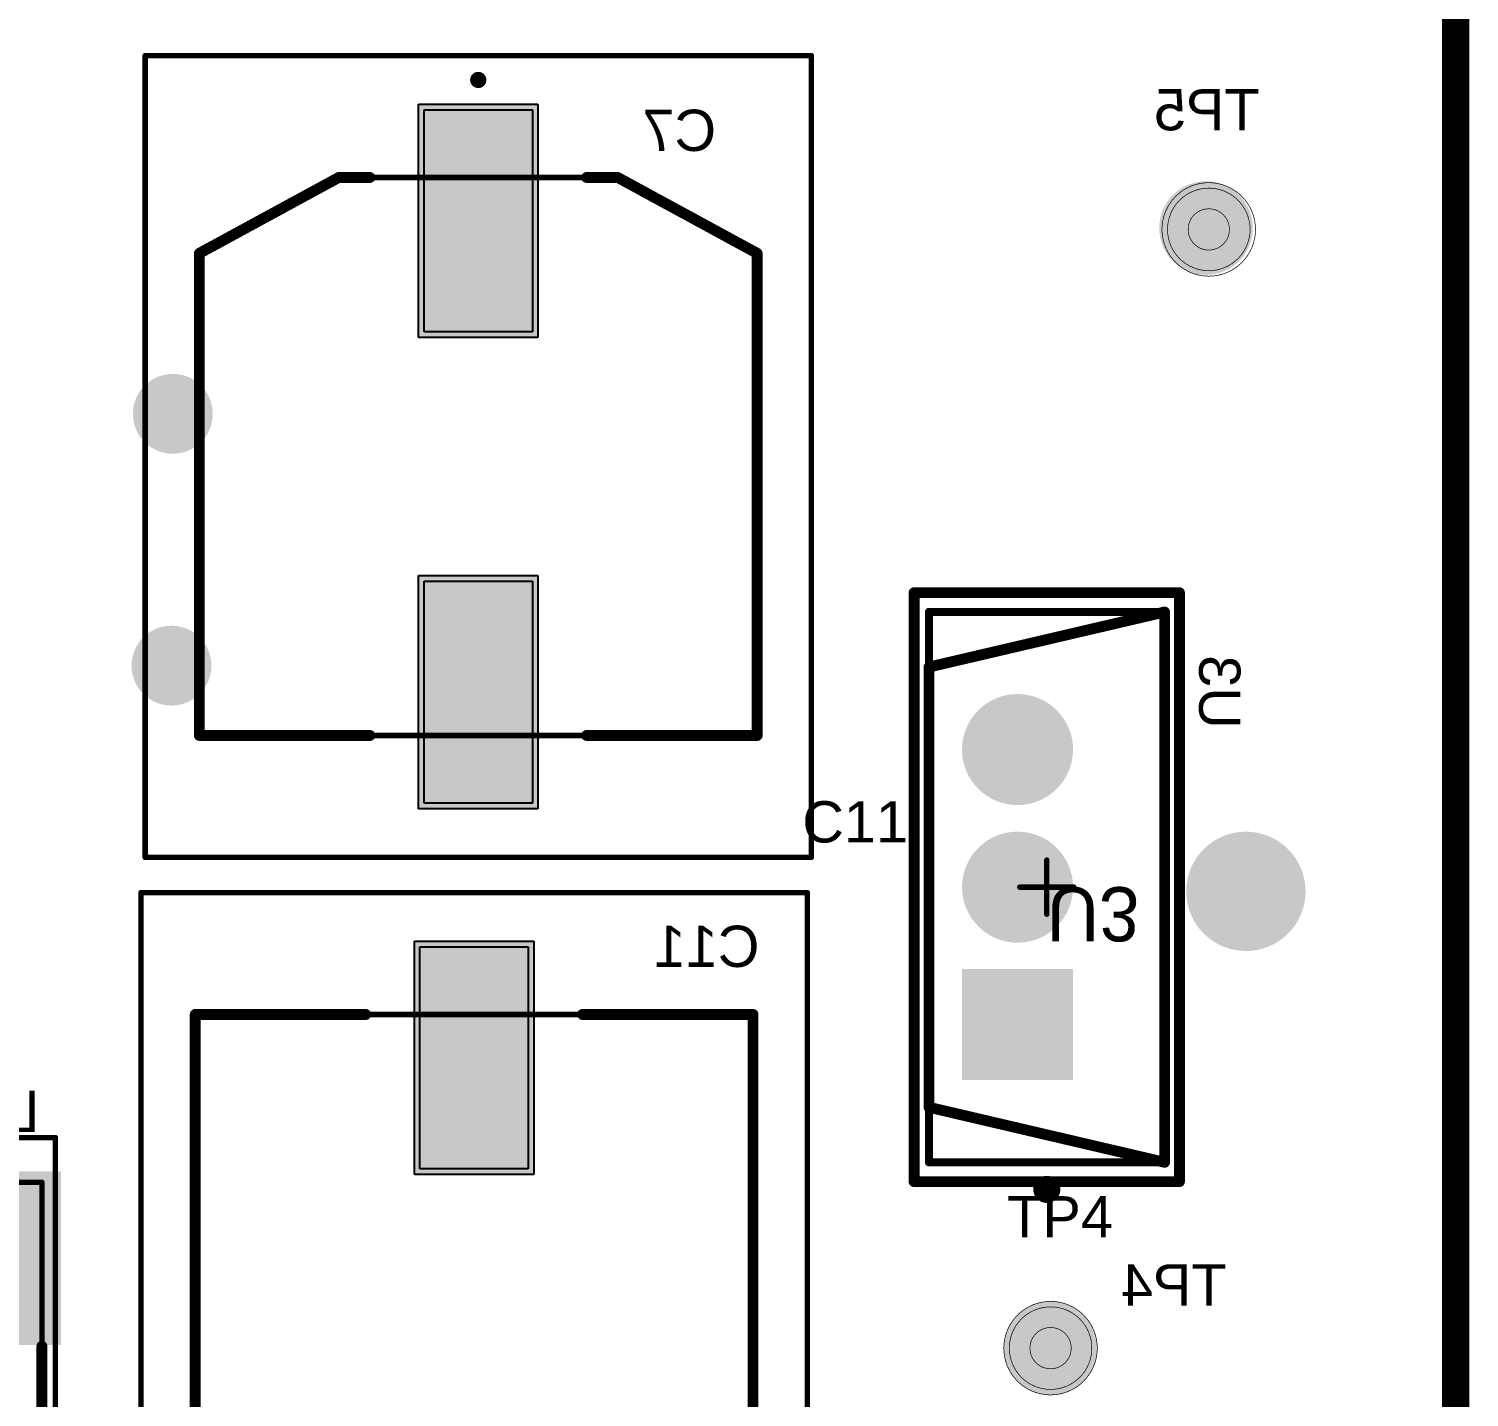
# Model space of a CAD drawing. Header units: millimetres. Extents: x 54 to 247, y 53 to 195.
# Drawn here: x 220 to 246.59, y 109.31 to 134.56 of the extents above; entities that cross this region are included whole.
import ezdxf

# ---------------------------------------------------------------- set-up
doc = ezdxf.new("R2010")
doc.units = ezdxf.units.MM
for name, color, linetype in [('BottomOverlay', 54, 'Continuous'), ('BottomPaste', 16, 'Continuous'), ('BottomSolder', 6, 'Continuous'), ('Mechanical1', 6, 'Continuous'), ('Mechanical10', 56, 'Continuous'), ('Mechanical11', 56, 'Continuous'), ('Mechanical12', 56, 'Continuous'), ('Mechanical13', 56, 'Continuous'), ('Mechanical14', 56, 'Continuous'), ('Mechanical15', 56, 'Continuous'), ('Mechanical4', 56, 'Continuous'), ('Mechanical5', 56, 'Continuous'), ('Mechanical6', 56, 'Continuous'), ('Mechanical7', 56, 'Continuous'), ('Mechanical9', 56, 'Continuous'), ('MultiLayer', 9, 'Continuous'), ('PadHoleLayer', 156, 'Continuous'), ('TopSolder', 216, 'Continuous'), ('ViaHoleLayer', 16, 'Continuous')]:
    doc.layers.add(name, color=color, linetype=linetype)
doc.styles.add('Arial', font='arial.ttf', dxfattribs={"height": 0.2})

# ---------------------------------------------------------------- blocks, each defined once
blk = doc.blocks.new('WE_PD2_L_B_227')
at = {"layer": 'BottomPaste'}
for points in [[(-1, 3.75), (-1, -3.75), (-4, -3.75), (-4, 3.75)], [(4, 3.75), (4, -3.75), (1, -3.75), (1, 3.75)]]:
    blk.add_hatch(color=16, dxfattribs=at).paths.add_polyline_path(points)
at = {"layer": 'BottomSolder'}
for points in [[(-0.898, 3.852), (-0.898, -3.852), (-4.102, -3.852), (-4.102, 3.852)], [(4.102, 3.852), (4.102, -3.852), (0.898, -3.852), (0.898, 3.852)]]:
    blk.add_hatch(color=6, dxfattribs=at).paths.add_polyline_path(points)
at = {"layer": 'BottomOverlay', "const_width": 0.2}
for points in [[(-0.875, 3.5), (0.875, 3.5)], [(-0.875, -3.5), (0.875, -3.5)]]:
    blk.add_lwpolyline(points, dxfattribs=at)
at = {"layer": 'BottomOverlay', "const_width": 0.1}
for points in [[(-0.925, 3.5, 1), (-0.825, 3.5, 1)], [(0.825, 3.5, 1), (0.925, 3.5, 1)], [(-0.925, -3.5, 1), (-0.825, -3.5, 1)], [(0.825, -3.5, 1), (0.925, -3.5, 1)]]:
    blk.add_lwpolyline(points, format="xyb", close=True, dxfattribs=at)
at = {"layer": 'Mechanical13', "const_width": 0.1}
for points in [[(-3.9, 3.5), (-3.9, -3.5)], [(-3.9, 3.5), (3.9, 3.5)], [(3.9, 3.5), (3.9, -3.5)], [(-3.9, -3.5), (3.9, -3.5)]]:
    blk.add_lwpolyline(points, dxfattribs=at)
at = {"layer": 'Mechanical13', "const_width": 0.05}
for points in [[(-3.925, 3.5, 1), (-3.875, 3.5, 1)], [(-3.925, 3.5, 1), (-3.875, 3.5, 1)], [(3.875, 3.5, 1), (3.925, 3.5, 1)], [(3.875, 3.5, 1), (3.925, 3.5, 1)], [(-3.925, -3.5, 1), (-3.875, -3.5, 1)], [(-3.925, -3.5, 1), (-3.875, -3.5, 1)], [(3.875, -3.5, 1), (3.925, -3.5, 1)], [(3.875, -3.5, 1), (3.925, -3.5, 1)]]:
    blk.add_lwpolyline(points, format="xyb", close=True, dxfattribs=at)
at = {"layer": 'Mechanical15', "const_width": 0.1}
for points in [[(-4.725, 3.75), (-4.725, -3.75)], [(-4.725, 3.75), (4.725, 3.75)], [(4.725, 3.75), (4.725, -3.75)], [(0, 0.5), (0, -0.5)], [(-0.5, 0), (0.5, 0)], [(-4.725, -3.75), (4.725, -3.75)]]:
    blk.add_lwpolyline(points, dxfattribs=at)
at = {"layer": 'Mechanical15', "const_width": 0.05}
for points in [[(-4.75, 3.75, 1), (-4.7, 3.75, 1)], [(-4.75, 3.75, 1), (-4.7, 3.75, 1)], [(4.7, 3.75, 1), (4.75, 3.75, 1)], [(4.7, 3.75, 1), (4.75, 3.75, 1)], [(-0.025, 0.5, 1), (0.025, 0.5, 1)], [(-0.525, 0, 1), (-0.475, 0, 1)], [(0.475, 0, 1), (0.525, 0, 1)], [(-0.025, -0.5, 1), (0.025, -0.5, 1)], [(-4.75, -3.75, 1), (-4.7, -3.75, 1)], [(-4.75, -3.75, 1), (-4.7, -3.75, 1)], [(4.7, -3.75, 1), (4.75, -3.75, 1)], [(4.7, -3.75, 1), (4.75, -3.75, 1)]]:
    blk.add_lwpolyline(points, format="xyb", close=True, dxfattribs=at)
blk = doc.blocks.new('EEEFK1V331P_B_235')
at = {"layer": 'BottomPaste'}
for points in [[(1, 6.4), (1, 2.3), (-1, 2.3), (-1, 6.4)], [(1, -2.3), (1, -6.4), (-1, -6.4), (-1, -2.3)]]:
    blk.add_hatch(color=16, dxfattribs=at).paths.add_polyline_path(points)
at = {"layer": 'BottomSolder'}
for points in [[(1.102, 6.502), (1.102, 2.198), (-1.102, 2.198), (-1.102, 6.502)], [(1.102, -2.198), (1.102, -6.502), (-1.102, -6.502), (-1.102, -2.198)]]:
    blk.add_hatch(color=6, dxfattribs=at).paths.add_polyline_path(points)
at = {"layer": 'BottomOverlay', "const_width": 0.2}
for points in [[(0, 6.9, -1), (0, 7)], [(0, 6.9, -1), (0, 7)], [(0, 7, -1), (0, 6.9)]]:
    blk.add_lwpolyline(points, format="xyb", dxfattribs=at)
at = {"layer": 'BottomOverlay', "const_width": 0.1}
for points in [[(-0.05, 7, 1), (0.05, 7, 1)], [(-0.05, 7, 1), (0.05, 7, 1)], [(-0.05, 7, 1), (0.05, 7, 1)], [(-0.05, 6.9, 1), (0.05, 6.9, 1)], [(-0.05, 6.9, 1), (0.05, 6.9, 1)], [(-0.05, 6.9, 1), (0.05, 6.9, 1)], [(-2.625, 5.15, 1), (-2.525, 5.15, 1)], [(-2.625, 5.15, 1), (-2.525, 5.15, 1)], [(-2.05, 5.15, 1), (-1.95, 5.15, 1)], [(1.95, 5.15, 1), (2.05, 5.15, 1)], [(2.525, 5.15, 1), (2.625, 5.15, 1)], [(2.525, 5.15, 1), (2.625, 5.15, 1)], [(-5.2, 3.75, 1), (-5.1, 3.75, 1)], [(-5.2, 3.75, 1), (-5.1, 3.75, 1)], [(5.1, 3.75, 1), (5.2, 3.75, 1)], [(5.1, 3.75, 1), (5.2, 3.75, 1)], [(-5.2, -5.15, 1), (-5.1, -5.15, 1)], [(-5.2, -5.15, 1), (-5.1, -5.15, 1)], [(-2.05, -5.15, 1), (-1.95, -5.15, 1)], [(1.95, -5.15, 1), (2.05, -5.15, 1)], [(5.1, -5.15, 1), (5.2, -5.15, 1)], [(5.1, -5.15, 1), (5.2, -5.15, 1)]]:
    blk.add_lwpolyline(points, format="xyb", close=True, dxfattribs=at)
at = {"layer": 'BottomOverlay', "const_width": 0.2}
for points in [[(-2.575, 5.15), (-5.15, 3.75)], [(-2, 5.15), (-2.575, 5.15)], [(2.575, 5.15), (2, 5.15)], [(5.15, 3.75), (2.575, 5.15)], [(-5.15, 3.75), (-5.15, -5.15)], [(5.15, 3.75), (5.15, -5.15)], [(-2, -5.15), (-5.15, -5.15)], [(5.15, -5.15), (2, -5.15)]]:
    blk.add_lwpolyline(points, dxfattribs=at)
at = {"layer": 'Mechanical13', "const_width": 0.1}
for points in [[(-2.575, 5.15), (-5.15, 3.75)], [(2.575, 5.15), (-2.575, 5.15)], [(5.15, 3.75), (2.575, 5.15)], [(-5.15, 3.75), (-5.15, -5.15)], [(5.15, 3.75), (5.15, -5.15)], [(5.15, -5.15), (-5.15, -5.15)]]:
    blk.add_lwpolyline(points, dxfattribs=at)
at = {"layer": 'Mechanical13', "const_width": 0.05}
for points in [[(-2.6, 5.15, 1), (-2.55, 5.15, 1)], [(-2.6, 5.15, 1), (-2.55, 5.15, 1)], [(2.55, 5.15, 1), (2.6, 5.15, 1)], [(2.55, 5.15, 1), (2.6, 5.15, 1)], [(-5.175, 3.75, 1), (-5.125, 3.75, 1)], [(-5.175, 3.75, 1), (-5.125, 3.75, 1)], [(5.125, 3.75, 1), (5.175, 3.75, 1)], [(5.125, 3.75, 1), (5.175, 3.75, 1)], [(-5.175, -5.15, 1), (-5.125, -5.15, 1)], [(-5.175, -5.15, 1), (-5.125, -5.15, 1)], [(5.125, -5.15, 1), (5.175, -5.15, 1)], [(5.125, -5.15, 1), (5.175, -5.15, 1)]]:
    blk.add_lwpolyline(points, format="xyb", close=True, dxfattribs=at)
at = {"layer": 'Mechanical15', "const_width": 0.1}
for points in [[(6.15, 7.4), (-6.15, 7.4)], [(-6.15, 7.4), (-6.15, -7.4)], [(6.15, 7.4), (6.15, -7.4)], [(6.15, -7.4), (-6.15, -7.4)]]:
    blk.add_lwpolyline(points, dxfattribs=at)
at = {"layer": 'Mechanical15', "const_width": 0.05}
for points in [[(-6.175, 7.4, 1), (-6.125, 7.4, 1)], [(-6.175, 7.4, 1), (-6.125, 7.4, 1)], [(6.125, 7.4, 1), (6.175, 7.4, 1)], [(6.125, 7.4, 1), (6.175, 7.4, 1)], [(-6.175, -7.4, 1), (-6.125, -7.4, 1)], [(-6.175, -7.4, 1), (-6.125, -7.4, 1)], [(6.125, -7.4, 1), (6.175, -7.4, 1)], [(6.125, -7.4, 1), (6.175, -7.4, 1)]]:
    blk.add_lwpolyline(points, format="xyb", close=True, dxfattribs=at)
blk = doc.blocks.new('EEEFK1V331P_B_236')
at = {"layer": 'BottomPaste'}
for points in [[(1, 6.4), (1, 2.3), (-1, 2.3), (-1, 6.4)], [(1, -2.3), (1, -6.4), (-1, -6.4), (-1, -2.3)]]:
    blk.add_hatch(color=16, dxfattribs=at).paths.add_polyline_path(points)
at = {"layer": 'BottomSolder'}
for points in [[(1.102, 6.502), (1.102, 2.198), (-1.102, 2.198), (-1.102, 6.502)], [(1.102, -2.198), (1.102, -6.502), (-1.102, -6.502), (-1.102, -2.198)]]:
    blk.add_hatch(color=6, dxfattribs=at).paths.add_polyline_path(points)
at = {"layer": 'BottomOverlay', "const_width": 0.2}
for points in [[(0, 6.9, -1), (0, 7)], [(0, 6.9, -1), (0, 7)], [(0, 7, -1), (0, 6.9)]]:
    blk.add_lwpolyline(points, format="xyb", dxfattribs=at)
at = {"layer": 'BottomOverlay', "const_width": 0.1}
for points in [[(-0.05, 7, 1), (0.05, 7, 1)], [(-0.05, 7, 1), (0.05, 7, 1)], [(-0.05, 7, 1), (0.05, 7, 1)], [(-0.05, 6.9, 1), (0.05, 6.9, 1)], [(-0.05, 6.9, 1), (0.05, 6.9, 1)], [(-0.05, 6.9, 1), (0.05, 6.9, 1)], [(-2.625, 5.15, 1), (-2.525, 5.15, 1)], [(-2.625, 5.15, 1), (-2.525, 5.15, 1)], [(-2.05, 5.15, 1), (-1.95, 5.15, 1)], [(1.95, 5.15, 1), (2.05, 5.15, 1)], [(2.525, 5.15, 1), (2.625, 5.15, 1)], [(2.525, 5.15, 1), (2.625, 5.15, 1)], [(-5.2, 3.75, 1), (-5.1, 3.75, 1)], [(-5.2, 3.75, 1), (-5.1, 3.75, 1)], [(5.1, 3.75, 1), (5.2, 3.75, 1)], [(5.1, 3.75, 1), (5.2, 3.75, 1)], [(-5.2, -5.15, 1), (-5.1, -5.15, 1)], [(-5.2, -5.15, 1), (-5.1, -5.15, 1)], [(-2.05, -5.15, 1), (-1.95, -5.15, 1)], [(1.95, -5.15, 1), (2.05, -5.15, 1)], [(5.1, -5.15, 1), (5.2, -5.15, 1)], [(5.1, -5.15, 1), (5.2, -5.15, 1)]]:
    blk.add_lwpolyline(points, format="xyb", close=True, dxfattribs=at)
at = {"layer": 'BottomOverlay', "const_width": 0.2}
for points in [[(-5.15, 3.75), (-2.575, 5.15)], [(-2.575, 5.15), (-2, 5.15)], [(2, 5.15), (2.575, 5.15)], [(2.575, 5.15), (5.15, 3.75)], [(-5.15, -5.15), (-5.15, 3.75)], [(5.15, -5.15), (5.15, 3.75)], [(-5.15, -5.15), (-2, -5.15)], [(2, -5.15), (5.15, -5.15)]]:
    blk.add_lwpolyline(points, dxfattribs=at)
at = {"layer": 'Mechanical13', "const_width": 0.1}
for points in [[(-5.15, 3.75), (-2.575, 5.15)], [(-2.575, 5.15), (2.575, 5.15)], [(2.575, 5.15), (5.15, 3.75)], [(-5.15, -5.15), (-5.15, 3.75)], [(5.15, -5.15), (5.15, 3.75)], [(-5.15, -5.15), (5.15, -5.15)]]:
    blk.add_lwpolyline(points, dxfattribs=at)
at = {"layer": 'Mechanical13', "const_width": 0.05}
for points in [[(-2.6, 5.15, 1), (-2.55, 5.15, 1)], [(-2.6, 5.15, 1), (-2.55, 5.15, 1)], [(2.55, 5.15, 1), (2.6, 5.15, 1)], [(2.55, 5.15, 1), (2.6, 5.15, 1)], [(-5.175, 3.75, 1), (-5.125, 3.75, 1)], [(-5.175, 3.75, 1), (-5.125, 3.75, 1)], [(5.125, 3.75, 1), (5.175, 3.75, 1)], [(5.125, 3.75, 1), (5.175, 3.75, 1)], [(-5.175, -5.15, 1), (-5.125, -5.15, 1)], [(-5.175, -5.15, 1), (-5.125, -5.15, 1)], [(5.125, -5.15, 1), (5.175, -5.15, 1)], [(5.125, -5.15, 1), (5.175, -5.15, 1)]]:
    blk.add_lwpolyline(points, format="xyb", close=True, dxfattribs=at)
at = {"layer": 'Mechanical15', "const_width": 0.1}
for points in [[(-6.15, -7.4), (-6.15, 7.4)], [(-6.15, 7.4), (6.15, 7.4)], [(6.15, -7.4), (6.15, 7.4)], [(-6.15, -7.4), (6.15, -7.4)]]:
    blk.add_lwpolyline(points, dxfattribs=at)
at = {"layer": 'Mechanical15', "const_width": 0.05}
for points in [[(-6.175, 7.4, 1), (-6.125, 7.4, 1)], [(-6.175, 7.4, 1), (-6.125, 7.4, 1)], [(6.125, 7.4, 1), (6.175, 7.4, 1)], [(6.125, 7.4, 1), (6.175, 7.4, 1)], [(-6.175, -7.4, 1), (-6.125, -7.4, 1)], [(-6.175, -7.4, 1), (-6.125, -7.4, 1)], [(6.125, -7.4, 1), (6.175, -7.4, 1)], [(6.125, -7.4, 1), (6.175, -7.4, 1)]]:
    blk.add_lwpolyline(points, format="xyb", close=True, dxfattribs=at)
blk = doc.blocks.new('F_________LM7805CT_0_B_241')
at = {"layer": 'BottomSolder'}
h = blk.add_hatch(color=6, dxfattribs=at)
edge = h.paths.add_edge_path()
edge.add_arc((-0.54, 2.54), 1.025, 0, 360)
h = blk.add_hatch(color=6, dxfattribs=at)
edge = h.paths.add_edge_path()
edge.add_arc((-0.54, 0), 1.025, 0, 360)
blk.add_hatch(color=6, dxfattribs=at).paths.add_polyline_path([(-1.565, -1.51), (0.485, -1.51), (0.485, -3.56), (-1.565, -3.56)])
at = {"layer": 'MultiLayer'}
h = blk.add_hatch(color=9, dxfattribs=at)
edge = h.paths.add_edge_path()
edge.add_arc((-0.54, 2.54), 1.025, 0, 360)
h = blk.add_hatch(color=9, dxfattribs=at)
edge = h.paths.add_edge_path()
edge.add_arc((-0.54, 0), 1.025, 0, 360)
blk.add_hatch(color=9, dxfattribs=at).paths.add_polyline_path([(-1.565, -1.51), (0.485, -1.51), (0.485, -3.56), (-1.565, -3.56)])
at = {"layer": 'PadHoleLayer'}
h = blk.add_hatch(color=156, dxfattribs=at)
edge = h.paths.add_edge_path()
edge.add_arc((-0.54, 2.54), 0.675, 0, 360)
h = blk.add_hatch(color=156, dxfattribs=at)
edge = h.paths.add_edge_path()
edge.add_arc((-0.54, 0), 0.675, 0, 360)
h = blk.add_hatch(color=156, dxfattribs=at)
edge = h.paths.add_edge_path()
edge.add_arc((-0.54, -2.535), 0.675, 0, 360)
at = {"layer": 'TopSolder'}
h = blk.add_hatch(color=216, dxfattribs=at)
edge = h.paths.add_edge_path()
edge.add_arc((-0.54, 2.54), 1.025, 0, 360)
h = blk.add_hatch(color=216, dxfattribs=at)
edge = h.paths.add_edge_path()
edge.add_arc((-0.54, 0), 1.025, 0, 360)
blk.add_hatch(color=216, dxfattribs=at).paths.add_polyline_path([(-1.565, -1.51), (0.485, -1.51), (0.485, -3.56), (-1.565, -3.56)])
at = {"layer": 'BottomOverlay', "const_width": 0.2}
for points in [[(-2.175, 4.063), (2.175, 5.079)], [(2.175, -5.029), (2.175, 5.029)], [(-2.175, -4.063), (-2.175, 4.063)], [(-2.175, -4.063), (2.175, -5.079)]]:
    blk.add_lwpolyline(points, dxfattribs=at)
at = {"layer": 'BottomOverlay'}
for points, const_width in [([(2.125, 5.079, 1), (2.225, 5.079, 1)], 0.1), ([(2.125, 5.029, 1), (2.225, 5.029, 1)], 0.1), ([(-2.225, 4.063, 1), (-2.125, 4.063, 1)], 0.1), ([(-2.225, 4.063, 1), (-2.125, 4.063, 1)], 0.1), ([(-2.225, -4.063, 1), (-2.125, -4.063, 1)], 0.1), ([(-2.225, -4.063, 1), (-2.125, -4.063, 1)], 0.1), ([(2.125, -5.029, 1), (2.225, -5.029, 1)], 0.1), ([(2.125, -5.079, 1), (2.225, -5.079, 1)], 0.1), ([(0.125, -5.579, 1), (-0.125, -5.579, 1)], 0.25), ([(-0.188, -5.579, 1), (-0.063, -5.579, 1)], 0.125), ([(0.063, -5.579, 1), (0.188, -5.579, 1)], 0.125)]:
    blk.add_lwpolyline(points, format="xyb", close=True, dxfattribs=dict(at, const_width=const_width))
at = {"layer": 'Mechanical10', "const_width": 0.2}
for points in [[(-2.45, 5.435), (2.45, 5.435)], [(-2.45, -5.435), (-2.45, 5.435)], [(2.45, -5.435), (2.45, 5.435)], [(-2.45, -5.435), (2.45, -5.435)]]:
    blk.add_lwpolyline(points, dxfattribs=at)
at = {"layer": 'Mechanical10', "const_width": 0.1}
for points in [[(-2.5, 5.435, 1), (-2.4, 5.435, 1)], [(-2.5, 5.435, 1), (-2.4, 5.435, 1)], [(2.4, 5.435, 1), (2.5, 5.435, 1)], [(2.4, 5.435, 1), (2.5, 5.435, 1)], [(-2.5, -5.435, 1), (-2.4, -5.435, 1)], [(-2.5, -5.435, 1), (-2.4, -5.435, 1)], [(2.4, -5.435, 1), (2.5, -5.435, 1)], [(2.4, -5.435, 1), (2.5, -5.435, 1)]]:
    blk.add_lwpolyline(points, format="xyb", close=True, dxfattribs=at)
at = {"layer": 'Mechanical12', "const_width": 0.15}
for points in [[(-2.175, 5.08), (2.175, 5.08)], [(-2.175, -5.08), (-2.175, 5.08)], [(2.175, -5.08), (2.175, 5.08)], [(-2.175, -5.08), (2.175, -5.08)]]:
    blk.add_lwpolyline(points, dxfattribs=at)
at = {"layer": 'Mechanical12', "const_width": 0.075}
for points in [[(-2.213, 5.08, 1), (-2.138, 5.08, 1)], [(-2.213, 5.08, 1), (-2.138, 5.08, 1)], [(2.138, 5.08, 1), (2.213, 5.08, 1)], [(2.138, 5.08, 1), (2.213, 5.08, 1)], [(-2.213, -5.08, 1), (-2.138, -5.08, 1)], [(-2.213, -5.08, 1), (-2.138, -5.08, 1)], [(2.138, -5.08, 1), (2.213, -5.08, 1)], [(2.138, -5.08, 1), (2.213, -5.08, 1)]]:
    blk.add_lwpolyline(points, format="xyb", close=True, dxfattribs=at)
at = {"layer": 'Mechanical15'}
for points, const_width in [([(-2.45, 5.435), (2.45, 5.435)], 0.2), ([(-2.45, -5.435), (-2.45, 5.435)], 0.2), ([(2.45, -5.435), (2.45, 5.435)], 0.2), ([(0, -0.5), (0, 0.5)], 0.1), ([(-0.5, 0), (0.5, 0)], 0.1), ([(-2.45, -5.435), (2.45, -5.435)], 0.2)]:
    blk.add_lwpolyline(points, dxfattribs=dict(at, const_width=const_width))
for points, const_width in [([(-2.5, 5.435, 1), (-2.4, 5.435, 1)], 0.1), ([(-2.5, 5.435, 1), (-2.4, 5.435, 1)], 0.1), ([(2.4, 5.435, 1), (2.5, 5.435, 1)], 0.1), ([(2.4, 5.435, 1), (2.5, 5.435, 1)], 0.1), ([(-0.025, 0.5, 1), (0.025, 0.5, 1)], 0.05), ([(-0.525, 0, 1), (-0.475, 0, 1)], 0.05), ([(0.475, 0, 1), (0.525, 0, 1)], 0.05), ([(-0.025, -0.5, 1), (0.025, -0.5, 1)], 0.05), ([(-2.5, -5.435, 1), (-2.4, -5.435, 1)], 0.1), ([(-2.5, -5.435, 1), (-2.4, -5.435, 1)], 0.1), ([(2.4, -5.435, 1), (2.5, -5.435, 1)], 0.1), ([(2.4, -5.435, 1), (2.5, -5.435, 1)], 0.1)]:
    blk.add_lwpolyline(points, format="xyb", close=True, dxfattribs=dict(at, const_width=const_width))
at = {"layer": 'Mechanical10', "text_generation_flag": 2}
blk.add_text('U3', height=1, rotation=180, dxfattribs=at).set_placement((0, 0))
blk = doc.blocks.new('T____P_____B_251')
at = {"layer": 'BottomSolder'}
h = blk.add_hatch(color=6, dxfattribs=at)
edge = h.paths.add_edge_path()
edge.add_arc((0, 0), 0.864, 0, 360)
at = {"layer": 'MultiLayer'}
h = blk.add_hatch(color=9, dxfattribs=at)
edge = h.paths.add_edge_path()
edge.add_arc((0, 0), 0.762, 0, 360)
at = {"layer": 'PadHoleLayer'}
h = blk.add_hatch(color=156, dxfattribs=at)
edge = h.paths.add_edge_path()
edge.add_arc((0, 0), 0.381, 0, 360)
at = {"layer": 'TopSolder'}
h = blk.add_hatch(color=216, dxfattribs=at)
edge = h.paths.add_edge_path()
edge.add_arc((0, 0), 0.864, 0, 360)
blk = doc.blocks.new('T____P_____B_252')
at = {"layer": 'BottomSolder'}
h = blk.add_hatch(color=6, dxfattribs=at)
edge = h.paths.add_edge_path()
edge.add_arc((0, 0), 0.864, 0, 360)
at = {"layer": 'MultiLayer'}
h = blk.add_hatch(color=9, dxfattribs=at)
edge = h.paths.add_edge_path()
edge.add_arc((0, 0), 0.762, 0, 360)
at = {"layer": 'PadHoleLayer'}
h = blk.add_hatch(color=156, dxfattribs=at)
edge = h.paths.add_edge_path()
edge.add_arc((0, 0), 0.381, 0, 360)
at = {"layer": 'TopSolder'}
h = blk.add_hatch(color=216, dxfattribs=at)
edge = h.paths.add_edge_path()
edge.add_arc((0, 0), 0.864, 0, 360)

msp = doc.modelspace()

# ---------------------------------------------------------------- hatches: boundary and pattern name
at = {"layer": 'BottomSolder'}
h = msp.add_hatch(color=6, dxfattribs=at)
edge = h.paths.add_edge_path()
edge.add_arc((222.656, 127.457), 0.737, 0, 360)
h = msp.add_hatch(color=6, dxfattribs=at)
edge = h.paths.add_edge_path()
edge.add_arc((222.631, 122.809), 0.737, 0, 360)
h = msp.add_hatch(color=6, dxfattribs=at)
edge = h.paths.add_edge_path()
edge.add_arc((242.468, 118.643), 1.102, 0, 360)
at = {"layer": 'Mechanical14'}
h = msp.add_hatch(color=56, dxfattribs=at)
edge = h.paths.add_edge_path()
edge.add_arc((228.295, 133.67), 0.05, 0, 360)
h = msp.add_hatch(color=56, dxfattribs=at)
edge = h.paths.add_edge_path()
edge.add_arc((228.295, 133.67), 0.05, 0, 360)
h = msp.add_hatch(color=56, dxfattribs=at)
edge = h.paths.add_edge_path()
edge.add_arc((228.295, 133.67), 0.05, 0, 360)
h = msp.add_hatch(color=56, dxfattribs=at)
edge = h.paths.add_edge_path()
edge.add_arc((228.295, 133.57), 0.05, 0, 360)
h = msp.add_hatch(color=56, dxfattribs=at)
edge = h.paths.add_edge_path()
edge.add_arc((228.295, 133.57), 0.05, 0, 360)
h = msp.add_hatch(color=56, dxfattribs=at)
edge = h.paths.add_edge_path()
edge.add_arc((228.295, 133.57), 0.05, 0, 360)
h = msp.add_hatch(color=56, dxfattribs=at)
edge = h.paths.add_edge_path()
edge.add_arc((225.72, 131.82), 0.05, 0, 360)
h = msp.add_hatch(color=56, dxfattribs=at)
edge = h.paths.add_edge_path()
edge.add_arc((225.72, 131.82), 0.05, 0, 360)
h = msp.add_hatch(color=56, dxfattribs=at)
edge = h.paths.add_edge_path()
edge.add_arc((226.295, 131.82), 0.05, 0, 360)
h = msp.add_hatch(color=56, dxfattribs=at)
edge = h.paths.add_edge_path()
edge.add_arc((230.295, 131.82), 0.05, 0, 360)
h = msp.add_hatch(color=56, dxfattribs=at)
edge = h.paths.add_edge_path()
edge.add_arc((230.87, 131.82), 0.05, 0, 360)
h = msp.add_hatch(color=56, dxfattribs=at)
edge = h.paths.add_edge_path()
edge.add_arc((230.87, 131.82), 0.05, 0, 360)
h = msp.add_hatch(color=56, dxfattribs=at)
edge = h.paths.add_edge_path()
edge.add_arc((223.145, 130.42), 0.05, 0, 360)
h = msp.add_hatch(color=56, dxfattribs=at)
edge = h.paths.add_edge_path()
edge.add_arc((223.145, 130.42), 0.05, 0, 360)
h = msp.add_hatch(color=56, dxfattribs=at)
edge = h.paths.add_edge_path()
edge.add_arc((233.445, 130.42), 0.05, 0, 360)
h = msp.add_hatch(color=56, dxfattribs=at)
edge = h.paths.add_edge_path()
edge.add_arc((233.445, 130.42), 0.05, 0, 360)
h = msp.add_hatch(color=56, dxfattribs=at)
edge = h.paths.add_edge_path()
edge.add_arc((223.145, 121.52), 0.05, 0, 360)
h = msp.add_hatch(color=56, dxfattribs=at)
edge = h.paths.add_edge_path()
edge.add_arc((223.145, 121.52), 0.05, 0, 360)
h = msp.add_hatch(color=56, dxfattribs=at)
edge = h.paths.add_edge_path()
edge.add_arc((226.295, 121.52), 0.05, 0, 360)
h = msp.add_hatch(color=56, dxfattribs=at)
edge = h.paths.add_edge_path()
edge.add_arc((230.295, 121.52), 0.05, 0, 360)
h = msp.add_hatch(color=56, dxfattribs=at)
edge = h.paths.add_edge_path()
edge.add_arc((233.445, 121.52), 0.05, 0, 360)
h = msp.add_hatch(color=56, dxfattribs=at)
edge = h.paths.add_edge_path()
edge.add_arc((233.445, 121.52), 0.05, 0, 360)
h = msp.add_hatch(color=56, dxfattribs=at)
edge = h.paths.add_edge_path()
edge.add_arc((223.069, 116.37), 0.05, 0, 360)
h = msp.add_hatch(color=56, dxfattribs=at)
edge = h.paths.add_edge_path()
edge.add_arc((223.069, 116.37), 0.05, 0, 360)
h = msp.add_hatch(color=56, dxfattribs=at)
edge = h.paths.add_edge_path()
edge.add_arc((226.219, 116.37), 0.05, 0, 360)
h = msp.add_hatch(color=56, dxfattribs=at)
edge = h.paths.add_edge_path()
edge.add_arc((230.219, 116.37), 0.05, 0, 360)
h = msp.add_hatch(color=56, dxfattribs=at)
edge = h.paths.add_edge_path()
edge.add_arc((233.369, 116.37), 0.05, 0, 360)
h = msp.add_hatch(color=56, dxfattribs=at)
edge = h.paths.add_edge_path()
edge.add_arc((233.369, 116.37), 0.05, 0, 360)
at = {"layer": 'MultiLayer'}
h = msp.add_hatch(color=9, dxfattribs=at)
edge = h.paths.add_edge_path()
edge.add_arc((242.468, 118.643), 1, 0, 360)
at = {"layer": 'PadHoleLayer'}
h = msp.add_hatch(color=156, dxfattribs=at)
edge = h.paths.add_edge_path()
edge.add_arc((228.295, 133.67), 0.05, 0, 360)
h = msp.add_hatch(color=156, dxfattribs=at)
edge = h.paths.add_edge_path()
edge.add_arc((228.295, 133.67), 0.05, 0, 360)
h = msp.add_hatch(color=156, dxfattribs=at)
edge = h.paths.add_edge_path()
edge.add_arc((228.295, 133.67), 0.05, 0, 360)
h = msp.add_hatch(color=156, dxfattribs=at)
edge = h.paths.add_edge_path()
edge.add_arc((228.295, 133.57), 0.05, 0, 360)
h = msp.add_hatch(color=156, dxfattribs=at)
edge = h.paths.add_edge_path()
edge.add_arc((228.295, 133.57), 0.05, 0, 360)
h = msp.add_hatch(color=156, dxfattribs=at)
edge = h.paths.add_edge_path()
edge.add_arc((228.295, 133.57), 0.05, 0, 360)
h = msp.add_hatch(color=156, dxfattribs=at)
edge = h.paths.add_edge_path()
edge.add_arc((225.72, 131.82), 0.05, 0, 360)
h = msp.add_hatch(color=156, dxfattribs=at)
edge = h.paths.add_edge_path()
edge.add_arc((225.72, 131.82), 0.05, 0, 360)
h = msp.add_hatch(color=156, dxfattribs=at)
edge = h.paths.add_edge_path()
edge.add_arc((226.295, 131.82), 0.05, 0, 360)
h = msp.add_hatch(color=156, dxfattribs=at)
edge = h.paths.add_edge_path()
edge.add_arc((230.295, 131.82), 0.05, 0, 360)
h = msp.add_hatch(color=156, dxfattribs=at)
edge = h.paths.add_edge_path()
edge.add_arc((230.87, 131.82), 0.05, 0, 360)
h = msp.add_hatch(color=156, dxfattribs=at)
edge = h.paths.add_edge_path()
edge.add_arc((230.87, 131.82), 0.05, 0, 360)
h = msp.add_hatch(color=156, dxfattribs=at)
edge = h.paths.add_edge_path()
edge.add_arc((223.145, 130.42), 0.05, 0, 360)
h = msp.add_hatch(color=156, dxfattribs=at)
edge = h.paths.add_edge_path()
edge.add_arc((223.145, 130.42), 0.05, 0, 360)
h = msp.add_hatch(color=156, dxfattribs=at)
edge = h.paths.add_edge_path()
edge.add_arc((233.445, 130.42), 0.05, 0, 360)
h = msp.add_hatch(color=156, dxfattribs=at)
edge = h.paths.add_edge_path()
edge.add_arc((233.445, 130.42), 0.05, 0, 360)
h = msp.add_hatch(color=156, dxfattribs=at)
edge = h.paths.add_edge_path()
edge.add_arc((223.145, 121.52), 0.05, 0, 360)
h = msp.add_hatch(color=156, dxfattribs=at)
edge = h.paths.add_edge_path()
edge.add_arc((223.145, 121.52), 0.05, 0, 360)
h = msp.add_hatch(color=156, dxfattribs=at)
edge = h.paths.add_edge_path()
edge.add_arc((226.295, 121.52), 0.05, 0, 360)
h = msp.add_hatch(color=156, dxfattribs=at)
edge = h.paths.add_edge_path()
edge.add_arc((230.295, 121.52), 0.05, 0, 360)
h = msp.add_hatch(color=156, dxfattribs=at)
edge = h.paths.add_edge_path()
edge.add_arc((233.445, 121.52), 0.05, 0, 360)
h = msp.add_hatch(color=156, dxfattribs=at)
edge = h.paths.add_edge_path()
edge.add_arc((233.445, 121.52), 0.05, 0, 360)
h = msp.add_hatch(color=156, dxfattribs=at)
edge = h.paths.add_edge_path()
edge.add_arc((242.468, 118.643), 0.5, 0, 360)
h = msp.add_hatch(color=156, dxfattribs=at)
edge = h.paths.add_edge_path()
edge.add_arc((223.069, 116.37), 0.05, 0, 360)
h = msp.add_hatch(color=156, dxfattribs=at)
edge = h.paths.add_edge_path()
edge.add_arc((223.069, 116.37), 0.05, 0, 360)
h = msp.add_hatch(color=156, dxfattribs=at)
edge = h.paths.add_edge_path()
edge.add_arc((226.219, 116.37), 0.05, 0, 360)
h = msp.add_hatch(color=156, dxfattribs=at)
edge = h.paths.add_edge_path()
edge.add_arc((230.219, 116.37), 0.05, 0, 360)
h = msp.add_hatch(color=156, dxfattribs=at)
edge = h.paths.add_edge_path()
edge.add_arc((233.369, 116.37), 0.05, 0, 360)
h = msp.add_hatch(color=156, dxfattribs=at)
edge = h.paths.add_edge_path()
edge.add_arc((233.369, 116.37), 0.05, 0, 360)
at = {"layer": 'TopSolder'}
h = msp.add_hatch(color=216, dxfattribs=at)
edge = h.paths.add_edge_path()
edge.add_arc((222.656, 127.457), 0.737, 0, 360)
h = msp.add_hatch(color=216, dxfattribs=at)
edge = h.paths.add_edge_path()
edge.add_arc((222.631, 122.809), 0.737, 0, 360)
h = msp.add_hatch(color=216, dxfattribs=at)
edge = h.paths.add_edge_path()
edge.add_arc((242.468, 118.643), 1.102, 0, 360)
at = {"layer": 'ViaHoleLayer'}
h = msp.add_hatch(color=16, dxfattribs=at)
edge = h.paths.add_edge_path()
edge.add_arc((222.656, 127.457), 0.356, 0, 360)
h = msp.add_hatch(color=16, dxfattribs=at)
edge = h.paths.add_edge_path()
edge.add_arc((222.631, 122.809), 0.356, 0, 360)

# ---------------------------------------------------------------- linework, layer by layer
at = {"layer": 'Mechanical1', "const_width": 0.5}
msp.add_lwpolyline([(246.341, 53.061), (246.341, 177.775)], dxfattribs=at)
at = {"layer": 'Mechanical10'}
for points, const_width in [([(242.646, 130.861, 1), (240.919, 130.861, 1)], 0.0127), ([(240.916, 130.861, 1), (240.922, 130.861, 1)], 0.00635), ([(242.643, 130.861, 1), (242.649, 130.861, 1)], 0.00635), ([(239.725, 110.211, 1), (237.998, 110.211, 1)], 0.0127), ([(237.995, 110.211, 1), (238.001, 110.211, 1)], 0.00635), ([(239.722, 110.211, 1), (239.728, 110.211, 1)], 0.00635)]:
    msp.add_lwpolyline(points, format="xyb", close=True, dxfattribs=dict(at, const_width=const_width))
at = {"layer": 'Mechanical11'}
for p, q in [((227.194, 128.868), (227.194, 133.171)), ((227.194, 133.171), (229.397, 133.171)), ((229.397, 133.171), (229.397, 128.868)), ((229.397, 128.868), (227.194, 128.868)), ((227.194, 120.168), (227.194, 124.471)), ((227.194, 124.471), (229.397, 124.471)), ((229.397, 124.471), (229.397, 120.168)), ((229.397, 120.168), (227.194, 120.168)), ((227.117, 113.418), (227.117, 117.722)), ((227.117, 117.722), (229.321, 117.722)), ((229.321, 117.722), (229.321, 113.418)), ((229.321, 113.418), (227.117, 113.418))]:
    msp.add_line(p, q, dxfattribs=at)
for points, const_width in [([(242.646, 130.861, 1), (240.919, 130.861, 1)], 0.0127), ([(240.916, 130.861, 1), (240.922, 130.861, 1)], 0.00635), ([(242.643, 130.861, 1), (242.649, 130.861, 1)], 0.00635), ([(239.725, 110.211, 1), (237.998, 110.211, 1)], 0.0127), ([(237.995, 110.211, 1), (238.001, 110.211, 1)], 0.00635), ([(239.722, 110.211, 1), (239.728, 110.211, 1)], 0.00635)]:
    msp.add_lwpolyline(points, format="xyb", close=True, dxfattribs=dict(at, const_width=const_width))
at = {"layer": 'Mechanical12'}
for points, const_width in [([(242.164, 130.861, 1), (241.402, 130.861, 1)], 0.0127), ([(241.398, 130.861, 1), (241.405, 130.861, 1)], 0.00635), ([(242.16, 130.861, 1), (242.167, 130.861, 1)], 0.00635), ([(239.243, 110.211, 1), (238.481, 110.211, 1)], 0.0127), ([(238.477, 110.211, 1), (238.484, 110.211, 1)], 0.00635), ([(239.239, 110.211, 1), (239.246, 110.211, 1)], 0.00635)]:
    msp.add_lwpolyline(points, format="xyb", close=True, dxfattribs=dict(at, const_width=const_width))
at = {"layer": 'Mechanical14', "const_width": 0.2}
for points in [[(228.295, 133.57, -1), (228.295, 133.67)], [(228.295, 133.57, -1), (228.295, 133.67)], [(228.295, 133.67, -1), (228.295, 133.57)]]:
    msp.add_lwpolyline(points, format="xyb", dxfattribs=at)
at = {"layer": 'Mechanical14', "const_width": 0.1}
for points in [[(228.245, 133.67, 1), (228.345, 133.67, 1)], [(228.245, 133.67, 1), (228.345, 133.67, 1)], [(228.245, 133.67, 1), (228.345, 133.67, 1)], [(228.245, 133.57, 1), (228.345, 133.57, 1)], [(228.245, 133.57, 1), (228.345, 133.57, 1)], [(228.245, 133.57, 1), (228.345, 133.57, 1)], [(225.67, 131.82, 1), (225.77, 131.82, 1)], [(225.67, 131.82, 1), (225.77, 131.82, 1)], [(226.245, 131.82, 1), (226.345, 131.82, 1)], [(230.245, 131.82, 1), (230.345, 131.82, 1)], [(230.82, 131.82, 1), (230.92, 131.82, 1)], [(230.82, 131.82, 1), (230.92, 131.82, 1)], [(223.095, 130.42, 1), (223.195, 130.42, 1)], [(223.095, 130.42, 1), (223.195, 130.42, 1)], [(233.395, 130.42, 1), (233.495, 130.42, 1)], [(233.395, 130.42, 1), (233.495, 130.42, 1)], [(223.095, 121.52, 1), (223.195, 121.52, 1)], [(223.095, 121.52, 1), (223.195, 121.52, 1)], [(226.245, 121.52, 1), (226.345, 121.52, 1)], [(230.245, 121.52, 1), (230.345, 121.52, 1)], [(233.395, 121.52, 1), (233.495, 121.52, 1)], [(233.395, 121.52, 1), (233.495, 121.52, 1)], [(223.019, 116.37, 1), (223.119, 116.37, 1)], [(223.019, 116.37, 1), (223.119, 116.37, 1)], [(226.169, 116.37, 1), (226.269, 116.37, 1)], [(230.169, 116.37, 1), (230.269, 116.37, 1)], [(233.319, 116.37, 1), (233.419, 116.37, 1)], [(233.319, 116.37, 1), (233.419, 116.37, 1)]]:
    msp.add_lwpolyline(points, format="xyb", close=True, dxfattribs=at)
at = {"layer": 'Mechanical14', "const_width": 0.2}
for points in [[(223.145, 130.42), (225.72, 131.82)], [(225.72, 131.82), (226.295, 131.82)], [(230.295, 131.82), (230.87, 131.82)], [(230.87, 131.82), (233.445, 130.42)], [(223.145, 121.52), (223.145, 130.42)], [(233.445, 121.52), (233.445, 130.42)], [(223.145, 121.52), (226.295, 121.52)], [(230.295, 121.52), (233.445, 121.52)], [(223.069, 116.37), (226.219, 116.37)], [(223.069, 107.47), (223.069, 116.37)], [(230.219, 116.37), (233.369, 116.37)], [(233.369, 107.47), (233.369, 116.37)]]:
    msp.add_lwpolyline(points, dxfattribs=at)
at = {"layer": 'Mechanical4', "const_width": 0.1}
for points in [[(222.145, 134.07), (234.445, 134.07)], [(222.145, 119.27), (222.145, 134.07)], [(234.445, 119.27), (234.445, 134.07)], [(222.145, 119.27), (234.445, 119.27)], [(222.069, 118.62), (234.369, 118.62)], [(222.069, 103.82), (222.069, 118.62)], [(234.369, 103.82), (234.369, 118.62)]]:
    msp.add_lwpolyline(points, dxfattribs=at)
at = {"layer": 'Mechanical4'}
for points, const_width in [([(222.12, 134.07, 1), (222.17, 134.07, 1)], 0.05), ([(222.12, 134.07, 1), (222.17, 134.07, 1)], 0.05), ([(222.108, 134.07, 1), (222.133, 134.07, 1)], 0.025), ([(222.108, 134.07, 1), (222.133, 134.07, 1)], 0.025), ([(222.108, 134.07, 1), (222.133, 134.07, 1)], 0.025), ([(222.108, 134.07, 1), (222.133, 134.07, 1)], 0.025), ([(222.158, 134.07, 1), (222.183, 134.07, 1)], 0.025), ([(222.158, 134.07, 1), (222.183, 134.07, 1)], 0.025), ([(222.158, 134.07, 1), (222.183, 134.07, 1)], 0.025), ([(222.158, 134.07, 1), (222.183, 134.07, 1)], 0.025), ([(234.42, 134.07, 1), (234.47, 134.07, 1)], 0.05), ([(234.42, 134.07, 1), (234.47, 134.07, 1)], 0.05), ([(234.408, 134.07, 1), (234.433, 134.07, 1)], 0.025), ([(234.408, 134.07, 1), (234.433, 134.07, 1)], 0.025), ([(234.408, 134.07, 1), (234.433, 134.07, 1)], 0.025), ([(234.408, 134.07, 1), (234.433, 134.07, 1)], 0.025), ([(234.458, 134.07, 1), (234.483, 134.07, 1)], 0.025), ([(234.458, 134.07, 1), (234.483, 134.07, 1)], 0.025), ([(234.458, 134.07, 1), (234.483, 134.07, 1)], 0.025), ([(234.458, 134.07, 1), (234.483, 134.07, 1)], 0.025), ([(222.12, 119.27, 1), (222.17, 119.27, 1)], 0.05), ([(222.12, 119.27, 1), (222.17, 119.27, 1)], 0.05), ([(222.108, 119.27, 1), (222.133, 119.27, 1)], 0.025), ([(222.108, 119.27, 1), (222.133, 119.27, 1)], 0.025), ([(222.108, 119.27, 1), (222.133, 119.27, 1)], 0.025), ([(222.108, 119.27, 1), (222.133, 119.27, 1)], 0.025), ([(222.158, 119.27, 1), (222.183, 119.27, 1)], 0.025), ([(222.158, 119.27, 1), (222.183, 119.27, 1)], 0.025), ([(222.158, 119.27, 1), (222.183, 119.27, 1)], 0.025), ([(222.158, 119.27, 1), (222.183, 119.27, 1)], 0.025), ([(234.42, 119.27, 1), (234.47, 119.27, 1)], 0.05), ([(234.42, 119.27, 1), (234.47, 119.27, 1)], 0.05), ([(234.408, 119.27, 1), (234.433, 119.27, 1)], 0.025), ([(234.408, 119.27, 1), (234.433, 119.27, 1)], 0.025), ([(234.408, 119.27, 1), (234.433, 119.27, 1)], 0.025), ([(234.408, 119.27, 1), (234.433, 119.27, 1)], 0.025), ([(234.458, 119.27, 1), (234.483, 119.27, 1)], 0.025), ([(234.458, 119.27, 1), (234.483, 119.27, 1)], 0.025), ([(234.458, 119.27, 1), (234.483, 119.27, 1)], 0.025), ([(234.458, 119.27, 1), (234.483, 119.27, 1)], 0.025), ([(222.044, 118.62, 1), (222.094, 118.62, 1)], 0.05), ([(222.044, 118.62, 1), (222.094, 118.62, 1)], 0.05), ([(222.032, 118.62, 1), (222.057, 118.62, 1)], 0.025), ([(222.032, 118.62, 1), (222.057, 118.62, 1)], 0.025), ([(222.032, 118.62, 1), (222.057, 118.62, 1)], 0.025), ([(222.032, 118.62, 1), (222.057, 118.62, 1)], 0.025), ([(222.081, 118.62, 1), (222.106, 118.62, 1)], 0.025), ([(222.081, 118.62, 1), (222.106, 118.62, 1)], 0.025), ([(222.081, 118.62, 1), (222.106, 118.62, 1)], 0.025), ([(222.081, 118.62, 1), (222.106, 118.62, 1)], 0.025), ([(234.344, 118.62, 1), (234.394, 118.62, 1)], 0.05), ([(234.344, 118.62, 1), (234.394, 118.62, 1)], 0.05), ([(234.332, 118.62, 1), (234.357, 118.62, 1)], 0.025), ([(234.332, 118.62, 1), (234.357, 118.62, 1)], 0.025), ([(234.332, 118.62, 1), (234.357, 118.62, 1)], 0.025), ([(234.332, 118.62, 1), (234.357, 118.62, 1)], 0.025), ([(234.381, 118.62, 1), (234.406, 118.62, 1)], 0.025), ([(234.381, 118.62, 1), (234.406, 118.62, 1)], 0.025), ([(234.381, 118.62, 1), (234.406, 118.62, 1)], 0.025), ([(234.381, 118.62, 1), (234.406, 118.62, 1)], 0.025)]:
    msp.add_lwpolyline(points, format="xyb", close=True, dxfattribs=dict(at, const_width=const_width))
at = {"layer": 'Mechanical4', "const_width": 0.05}
for points in [[(222.12, 134.07, -1), (222.17, 134.07)], [(222.12, 134.07, -1), (222.17, 134.07)], [(222.17, 134.07, -1), (222.12, 134.07)], [(222.17, 134.07, -1), (222.12, 134.07)], [(234.42, 134.07, -1), (234.47, 134.07)], [(234.42, 134.07, -1), (234.47, 134.07)], [(234.47, 134.07, -1), (234.42, 134.07)], [(234.47, 134.07, -1), (234.42, 134.07)], [(222.12, 119.27, -1), (222.17, 119.27)], [(222.12, 119.27, -1), (222.17, 119.27)], [(222.17, 119.27, -1), (222.12, 119.27)], [(222.17, 119.27, -1), (222.12, 119.27)], [(234.42, 119.27, -1), (234.47, 119.27)], [(234.42, 119.27, -1), (234.47, 119.27)], [(234.47, 119.27, -1), (234.42, 119.27)], [(234.47, 119.27, -1), (234.42, 119.27)], [(222.044, 118.62, -1), (222.094, 118.62)], [(222.044, 118.62, -1), (222.094, 118.62)], [(222.094, 118.62, -1), (222.044, 118.62)], [(222.094, 118.62, -1), (222.044, 118.62)], [(234.344, 118.62, -1), (234.394, 118.62)], [(234.344, 118.62, -1), (234.394, 118.62)], [(234.394, 118.62, -1), (234.344, 118.62)], [(234.394, 118.62, -1), (234.344, 118.62)]]:
    msp.add_lwpolyline(points, format="xyb", dxfattribs=at)
at = {"layer": 'Mechanical5', "const_width": 0.1}
for points in [[(223.145, 130.42), (225.72, 131.82)], [(225.72, 131.82), (230.87, 131.82)], [(230.87, 131.82), (233.445, 130.42)], [(223.145, 121.52), (223.145, 130.42)], [(233.445, 121.52), (233.445, 130.42)], [(223.145, 121.52), (233.445, 121.52)], [(223.069, 116.37), (233.369, 116.37)], [(223.069, 107.47), (223.069, 116.37)], [(233.369, 107.47), (233.369, 116.37)]]:
    msp.add_lwpolyline(points, dxfattribs=at)
at = {"layer": 'Mechanical5'}
for points, const_width in [([(225.695, 131.82, 1), (225.745, 131.82, 1)], 0.05), ([(225.695, 131.82, 1), (225.745, 131.82, 1)], 0.05), ([(225.683, 131.82, 1), (225.708, 131.82, 1)], 0.025), ([(225.683, 131.82, 1), (225.708, 131.82, 1)], 0.025), ([(225.683, 131.82, 1), (225.708, 131.82, 1)], 0.025), ([(225.683, 131.82, 1), (225.708, 131.82, 1)], 0.025), ([(225.733, 131.82, 1), (225.758, 131.82, 1)], 0.025), ([(225.733, 131.82, 1), (225.758, 131.82, 1)], 0.025), ([(225.733, 131.82, 1), (225.758, 131.82, 1)], 0.025), ([(225.733, 131.82, 1), (225.758, 131.82, 1)], 0.025), ([(230.845, 131.82, 1), (230.895, 131.82, 1)], 0.05), ([(230.845, 131.82, 1), (230.895, 131.82, 1)], 0.05), ([(230.833, 131.82, 1), (230.858, 131.82, 1)], 0.025), ([(230.833, 131.82, 1), (230.858, 131.82, 1)], 0.025), ([(230.833, 131.82, 1), (230.858, 131.82, 1)], 0.025), ([(230.833, 131.82, 1), (230.858, 131.82, 1)], 0.025), ([(230.883, 131.82, 1), (230.908, 131.82, 1)], 0.025), ([(230.883, 131.82, 1), (230.908, 131.82, 1)], 0.025), ([(230.883, 131.82, 1), (230.908, 131.82, 1)], 0.025), ([(230.883, 131.82, 1), (230.908, 131.82, 1)], 0.025), ([(223.12, 130.42, 1), (223.17, 130.42, 1)], 0.05), ([(223.12, 130.42, 1), (223.17, 130.42, 1)], 0.05), ([(223.108, 130.42, 1), (223.133, 130.42, 1)], 0.025), ([(223.108, 130.42, 1), (223.133, 130.42, 1)], 0.025), ([(223.108, 130.42, 1), (223.133, 130.42, 1)], 0.025), ([(223.108, 130.42, 1), (223.133, 130.42, 1)], 0.025), ([(223.158, 130.42, 1), (223.183, 130.42, 1)], 0.025), ([(223.158, 130.42, 1), (223.183, 130.42, 1)], 0.025), ([(223.158, 130.42, 1), (223.183, 130.42, 1)], 0.025), ([(223.158, 130.42, 1), (223.183, 130.42, 1)], 0.025), ([(233.42, 130.42, 1), (233.47, 130.42, 1)], 0.05), ([(233.42, 130.42, 1), (233.47, 130.42, 1)], 0.05), ([(233.408, 130.42, 1), (233.433, 130.42, 1)], 0.025), ([(233.408, 130.42, 1), (233.433, 130.42, 1)], 0.025), ([(233.408, 130.42, 1), (233.433, 130.42, 1)], 0.025), ([(233.408, 130.42, 1), (233.433, 130.42, 1)], 0.025), ([(233.458, 130.42, 1), (233.483, 130.42, 1)], 0.025), ([(233.458, 130.42, 1), (233.483, 130.42, 1)], 0.025), ([(233.458, 130.42, 1), (233.483, 130.42, 1)], 0.025), ([(233.458, 130.42, 1), (233.483, 130.42, 1)], 0.025), ([(223.12, 121.52, 1), (223.17, 121.52, 1)], 0.05), ([(223.12, 121.52, 1), (223.17, 121.52, 1)], 0.05), ([(223.108, 121.52, 1), (223.133, 121.52, 1)], 0.025), ([(223.108, 121.52, 1), (223.133, 121.52, 1)], 0.025), ([(223.108, 121.52, 1), (223.133, 121.52, 1)], 0.025), ([(223.108, 121.52, 1), (223.133, 121.52, 1)], 0.025), ([(223.158, 121.52, 1), (223.183, 121.52, 1)], 0.025), ([(223.158, 121.52, 1), (223.183, 121.52, 1)], 0.025), ([(223.158, 121.52, 1), (223.183, 121.52, 1)], 0.025), ([(223.158, 121.52, 1), (223.183, 121.52, 1)], 0.025), ([(233.42, 121.52, 1), (233.47, 121.52, 1)], 0.05), ([(233.42, 121.52, 1), (233.47, 121.52, 1)], 0.05), ([(233.408, 121.52, 1), (233.433, 121.52, 1)], 0.025), ([(233.408, 121.52, 1), (233.433, 121.52, 1)], 0.025), ([(233.408, 121.52, 1), (233.433, 121.52, 1)], 0.025), ([(233.408, 121.52, 1), (233.433, 121.52, 1)], 0.025), ([(233.458, 121.52, 1), (233.483, 121.52, 1)], 0.025), ([(233.458, 121.52, 1), (233.483, 121.52, 1)], 0.025), ([(233.458, 121.52, 1), (233.483, 121.52, 1)], 0.025), ([(233.458, 121.52, 1), (233.483, 121.52, 1)], 0.025), ([(223.044, 116.37, 1), (223.094, 116.37, 1)], 0.05), ([(223.044, 116.37, 1), (223.094, 116.37, 1)], 0.05), ([(223.032, 116.37, 1), (223.057, 116.37, 1)], 0.025), ([(223.032, 116.37, 1), (223.057, 116.37, 1)], 0.025), ([(223.032, 116.37, 1), (223.057, 116.37, 1)], 0.025), ([(223.032, 116.37, 1), (223.057, 116.37, 1)], 0.025), ([(223.081, 116.37, 1), (223.106, 116.37, 1)], 0.025), ([(223.081, 116.37, 1), (223.106, 116.37, 1)], 0.025), ([(223.081, 116.37, 1), (223.106, 116.37, 1)], 0.025), ([(223.081, 116.37, 1), (223.106, 116.37, 1)], 0.025), ([(233.344, 116.37, 1), (233.394, 116.37, 1)], 0.05), ([(233.344, 116.37, 1), (233.394, 116.37, 1)], 0.05), ([(233.332, 116.37, 1), (233.357, 116.37, 1)], 0.025), ([(233.332, 116.37, 1), (233.357, 116.37, 1)], 0.025), ([(233.332, 116.37, 1), (233.357, 116.37, 1)], 0.025), ([(233.332, 116.37, 1), (233.357, 116.37, 1)], 0.025), ([(233.381, 116.37, 1), (233.406, 116.37, 1)], 0.025), ([(233.381, 116.37, 1), (233.406, 116.37, 1)], 0.025), ([(233.381, 116.37, 1), (233.406, 116.37, 1)], 0.025), ([(233.381, 116.37, 1), (233.406, 116.37, 1)], 0.025)]:
    msp.add_lwpolyline(points, format="xyb", close=True, dxfattribs=dict(at, const_width=const_width))
at = {"layer": 'Mechanical5', "const_width": 0.05}
for points in [[(225.695, 131.82, -1), (225.745, 131.82)], [(225.695, 131.82, -1), (225.745, 131.82)], [(225.745, 131.82, -1), (225.695, 131.82)], [(225.745, 131.82, -1), (225.695, 131.82)], [(230.845, 131.82, -1), (230.895, 131.82)], [(230.845, 131.82, -1), (230.895, 131.82)], [(230.895, 131.82, -1), (230.845, 131.82)], [(230.895, 131.82, -1), (230.845, 131.82)], [(223.12, 130.42, -1), (223.17, 130.42)], [(223.12, 130.42, -1), (223.17, 130.42)], [(223.17, 130.42, -1), (223.12, 130.42)], [(223.17, 130.42, -1), (223.12, 130.42)], [(233.42, 130.42, -1), (233.47, 130.42)], [(233.42, 130.42, -1), (233.47, 130.42)], [(233.47, 130.42, -1), (233.42, 130.42)], [(233.47, 130.42, -1), (233.42, 130.42)], [(223.12, 121.52, -1), (223.17, 121.52)], [(223.12, 121.52, -1), (223.17, 121.52)], [(223.17, 121.52, -1), (223.12, 121.52)], [(223.17, 121.52, -1), (223.12, 121.52)], [(233.42, 121.52, -1), (233.47, 121.52)], [(233.42, 121.52, -1), (233.47, 121.52)], [(233.47, 121.52, -1), (233.42, 121.52)], [(233.47, 121.52, -1), (233.42, 121.52)], [(223.044, 116.37, -1), (223.094, 116.37)], [(223.044, 116.37, -1), (223.094, 116.37)], [(223.094, 116.37, -1), (223.044, 116.37)], [(223.094, 116.37, -1), (223.044, 116.37)], [(233.344, 116.37, -1), (233.394, 116.37)], [(233.344, 116.37, -1), (233.394, 116.37)], [(233.394, 116.37, -1), (233.344, 116.37)], [(233.394, 116.37, -1), (233.344, 116.37)]]:
    msp.add_lwpolyline(points, format="xyb", dxfattribs=at)
at = {"layer": 'Mechanical7'}
for points, const_width in [([(242.545, 130.861, 1), (241.021, 130.861, 1)], 0.0127), ([(241.017, 130.861, 1), (241.024, 130.861, 1)], 0.00635), ([(242.541, 130.861, 1), (242.548, 130.861, 1)], 0.00635), ([(239.624, 110.211, 1), (238.1, 110.211, 1)], 0.0127), ([(238.096, 110.211, 1), (238.103, 110.211, 1)], 0.00635), ([(239.62, 110.211, 1), (239.627, 110.211, 1)], 0.00635)]:
    msp.add_lwpolyline(points, format="xyb", close=True, dxfattribs=dict(at, const_width=const_width))
at = {"layer": 'Mechanical9'}
for p, q in [((227.295, 128.97), (227.295, 133.07)), ((227.295, 133.07), (229.295, 133.07)), ((229.295, 133.07), (229.295, 128.97)), ((229.295, 128.97), (227.295, 128.97)), ((227.295, 124.37), (229.295, 124.37)), ((227.295, 120.27), (227.295, 124.37)), ((229.295, 124.37), (229.295, 120.27)), ((229.295, 120.27), (227.295, 120.27)), ((227.219, 113.52), (227.219, 117.62)), ((227.219, 117.62), (229.219, 117.62)), ((229.219, 117.62), (229.219, 113.52)), ((229.219, 113.52), (227.219, 113.52))]:
    msp.add_line(p, q, dxfattribs=at)

# ---------------------------------------------------------------- block references
for name, p in [('EEEFK1V331P_B_236', (228.295, 126.67)), ('F_________LM7805CT_0_B_241', (238.792, 118.72))]:
    msp.add_blockref(name, p)
for name, p, rotation in [('T____P_____B_251', (241.732, 130.886), 180), ('EEEFK1V331P_B_235', (228.219, 111.22), 180), ('WE_PD2_L_B_227', (216.738, 109.372), 90), ('T____P_____B_252', (238.862, 110.211), 180)]:
    msp.add_blockref(name, p, dxfattribs=dict(rotation=rotation))

# ---------------------------------------------------------------- texts
at = {"layer": 'BottomOverlay', "style": 'Arial', "text_generation_flag": 2}
for s, p in [('TP5', (242.722, 132.69)), ('C7', (232.689, 132.309)), ('C11', (233.489, 117.247)), ('L3', (220.192, 114.199)), ('TP4', (242.112, 110.998))]:
    msp.add_text(s, height=0.762, dxfattribs=at).set_placement(p)
msp.add_text('U3', height=0.762, rotation=270, dxfattribs=at).set_placement((241.605, 121.641))
at = {"layer": 'Mechanical14', "style": 'Arial'}
msp.add_text('C11', height=0.762, dxfattribs=at).set_placement((234.277, 119.545))
at = {"layer": 'Mechanical6', "style": 'Arial'}
msp.add_text('TP4', height=0.762, dxfattribs=at).set_placement((238.061, 112.255))

doc.saveas('drawing.dxf')
